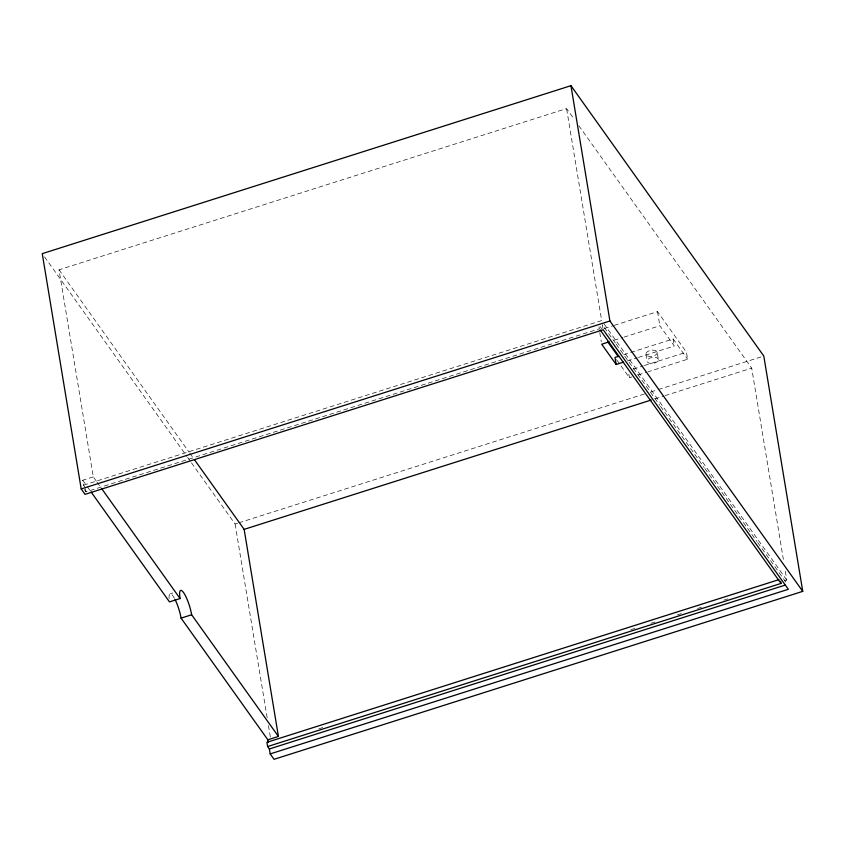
<?xml version="1.0" encoding="UTF-8"?>
<svg xmlns="http://www.w3.org/2000/svg" width="845" height="845" viewBox="0 0 845 845"><rect width="100%" height="100%" fill="white"/><g stroke="black" fill="none" stroke-linecap="round" stroke-linejoin="round"><path stroke-width="0.63" stroke-dasharray="4.22 3.17" d="M96.341 481.154L93.299 476.886L59.023 269.808L566.583 108.572L574.23 119.293M85.282 487.618L83.539 485.188L82.725 480.245L93.299 476.886M83.539 485.188L601.682 320.582L566.583 108.572M84.246 489.424L85.979 491.853L599.359 328.768L598.651 324.533M604.302 328.525L612.963 325.769M614.199 325.378L657.516 311.625L686.436 352.175L687.608 359.231L648.009 371.811M614.061 340.281L622.723 337.535M623.959 337.144L659.85 325.737L674.31 346.017L638.429 357.414M623.642 354.678L673.138 338.961L687.608 359.231M627.286 360.952L637.193 357.815M633.232 369.075L643.129 365.938M644.365 365.536L686.436 352.175M621.075 365.969L629.451 377.715L631.923 376.923M638.112 374.958L646.774 372.212M191.466 462.849L235.09 524.006L237.593 523.203M238.85 522.812L644.492 393.95M650.766 391.953L657.051 389.957M658.308 389.556L761.282 356.843M654.959 398.851L663.758 396.051M665.015 395.65L751.701 368.114L783.357 559.316M170.373 593.729L172.718 592.989M318.966 728.749L322.737 727.556M630.856 629.673L635.884 628.078M650.977 623.283L656.005 621.677M677.384 614.885L682.422 613.29M697.505 608.495L702.544 606.9M723.922 600.108L728.95 598.513M784.287 580.927L786.801 580.135L785.079 569.731M578.814 125.725L751.701 368.114M603.974 323.804L786.801 580.135M615.382 343.049L602.379 324.818L602.992 328.525M616.153 344.126L659.755 405.262M660.515 406.329L704.117 467.465M704.888 468.531L712.536 479.263M713.296 480.33L756.898 541.465M757.669 542.543L787.498 584.37M600.193 326.677L601.724 328.832M616.501 359.569L620.314 364.903M59.023 269.808L189.058 452.138M189.829 453.205L193.653 458.571M44.542 256.859L186.872 456.416M187.643 457.483L190.706 461.782M97.101 482.22L100.154 486.488M82.725 480.245L86.528 485.579M87.288 486.646L90.341 490.913M673.138 338.961L674.31 346.017M657.516 311.625L659.85 325.737M657.178 352.376A5.683 3.084 -9.4 0 1 649.192 356.4A5.683 3.084 -9.4 0 1 648.337 351.129A5.683 3.084 -9.4 0 1 657.178 352.376L658.35 359.442A5.683 3.084 -9.4 0 1 650.365 363.466A5.683 3.084 -9.4 0 1 649.509 358.185A5.683 3.084 -9.4 0 1 658.35 359.442M645.971 354.224L647.133 361.28M628.86 374.177L629.451 377.715M599.781 332.666L601.26 341.644M235.09 524.006L267.157 717.711M268.446 725.517L270.379 737.21M85.451 488.674L85.979 491.853M169.095 598.524A17.048 3.676 72.4 0 1 174.524 598.482"/><path stroke-width="1.27" d="M270.189 753.909L274.044 759.317L802.75 591.352L763.795 356.041L570.956 85.683L42.25 253.648L81.204 488.959L85.06 494.357L603.193 329.761L788.322 589.303L270.189 753.909L269.365 748.966L267.633 746.536L266.925 742.301L779.048 579.607M81.204 488.959L609.91 320.994L802.75 591.352M609.118 341.855L601.693 344.221L616.153 364.491L623.578 362.135M618.698 356.252L614.98 357.435L616.153 364.491M194.413 459.648L244.142 529.361L651.189 400.044M175.063 599.517A17.048 3.676 72.4 0 1 181.073 618.128L267.844 739.787L278.417 736.428L191.646 614.769A17.048 3.676 72.4 0 0 183.523 592.535A17.048 3.676 72.4 0 0 180.069 598.545L169.496 601.904L91.102 491.98M181.073 618.128L191.646 614.769M267.633 746.536L781.012 583.441L780.653 581.328M269.365 748.966L784.984 585.162M600.119 329.835L781.012 583.441M607.724 341.834L618.382 356.78M101.675 488.621L180.069 598.545M570.956 85.683L609.91 320.994M244.142 529.361L278.417 736.428M267.844 739.787L268.256 742.259"/></g></svg>
